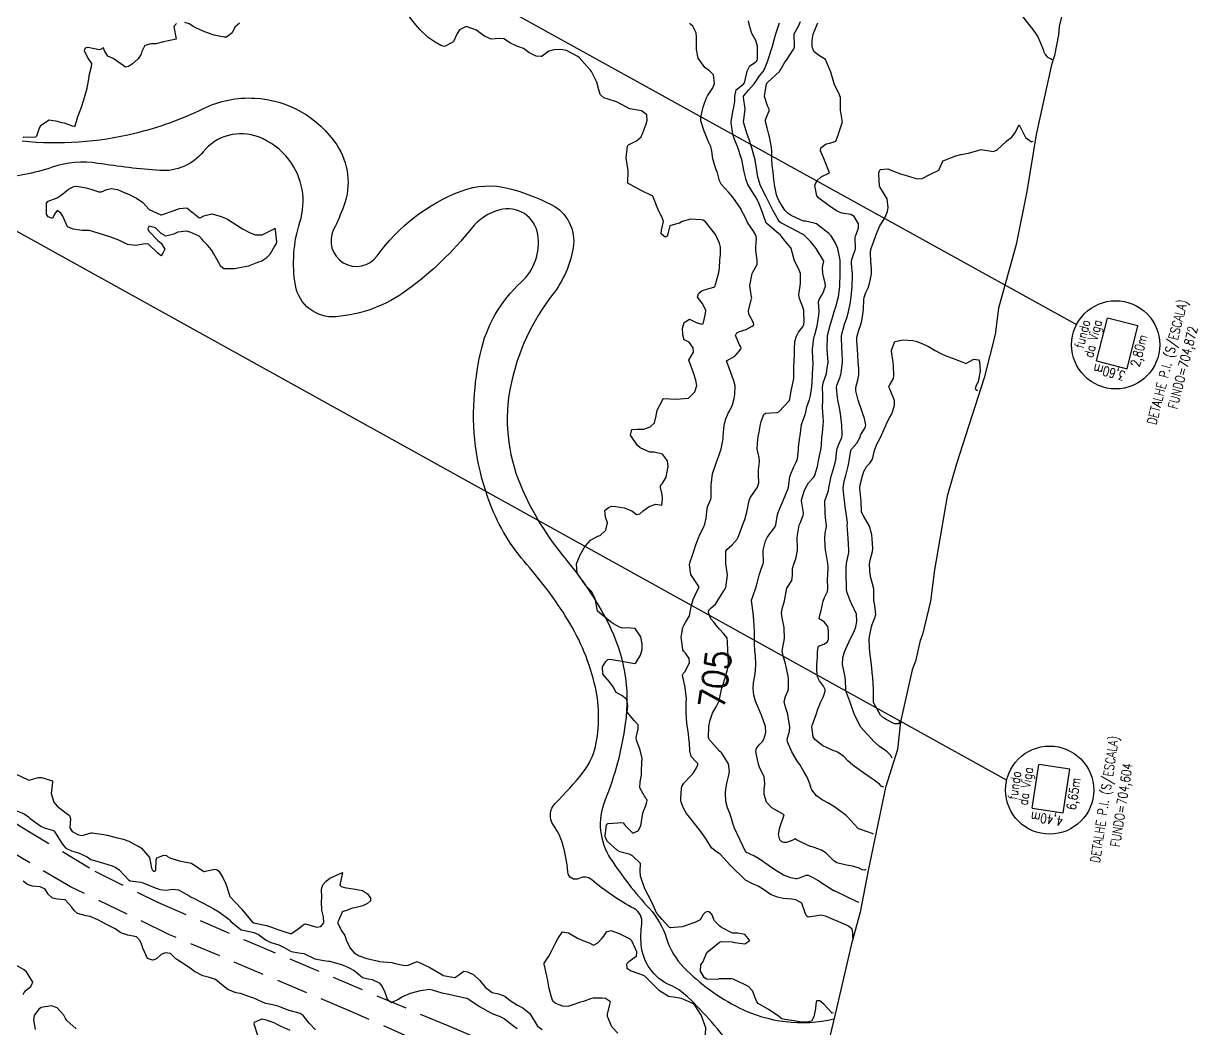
# Model space of a CAD drawing. Header units: metres. Extents: x 298520 to 308411, y 7433745 to 7450750.
# Drawn here: x 305187.2 to 305373.6, y 7437777.3 to 7437936.9 of the extents above; entities that cross this region are included whole.
import ezdxf
from ezdxf.enums import TextEntityAlignment as Align

# ---------------------------------------------------------------- set-up
doc = ezdxf.new("R2010")
doc.units = ezdxf.units.M
doc.header["$LTSCALE"] = 10
for name, pattern in [('CONTINUO', [0]), ('DASHED', [0.75, 0.5, -0.25]), ('TRACEJADO', [8.7, 8, -0.7])]:
    doc.linetypes.add(name, pattern=pattern)
for name, color, linetype in [('Area', 45, 'Continuous'), ('Cotas', 45, 'Continuous'), ('Curvas de Nivel 1m', 11, 'Continuous'), ('Curvas de Nivel 5m', 15, 'Continuous'), ('Hidrografia', 140, 'Continuous'), ('TEXTO', 45, 'Continuous'), ('Vias Secundárias', 230, 'DASHED')]:
    doc.layers.add(name, color=color, linetype=linetype)
doc.styles.add('ROMANS', font='romans', dxfattribs={"height": 0.2})
doc.styles.add('Style-STANDARD', font='STANDARD.shx')

msp = doc.modelspace()

# ---------------------------------------------------------------- linework, layer by layer
at = {"layer": 'Area'}
msp.add_polyline3d([(305353.67, 7437944.74, 708.54), (305351.69, 7437936.37, 708.06), (305351.57, 7437935.04, 707.98), (305350.91, 7437931.77, 710.23), (305350.43, 7437930.31, 713.46), (305348, 7437919.25, 709.06), (305346.54, 7437910.19, 709.24), (305344.82, 7437901.79, 709.51), (305342.02, 7437891.67, 709.83), (305341.49, 7437887.46, 709.9), (305339.73, 7437880.58, 710.13), (305335.37, 7437866.95, 710.64), (305333.89, 7437861.81, 711.06), (305331.87, 7437850.09, 710.57), (305331.25, 7437845.13, 710.63), (305329.95, 7437839.85, 710.87), (305329.57, 7437838.9, 721.59), (305328.83, 7437835.58, 721.8), (305328.31, 7437834.25, 721.32), (305326.47, 7437825.99, 710.09), (305325.99, 7437821.6, 710.9), (305324.07, 7437815.55, 707.98), (305321.31, 7437802.35, 714.16), (305320.06, 7437795.75, 714.56), (305318.63, 7437790.51, 713.73), (305316.28, 7437780.47, 707.42), (305312.05, 7437762.65, 712.48)], dxfattribs=at)
at = {"layer": 'Curvas de Nivel 1m', "flags": 128}
for points, elevation in [([(305221.49, 7437936.89), (305220.74, 7437936.26), (305220.36, 7437935.37), (305219.46, 7437934.68), (305219.07, 7437934.68), (305217.46, 7437935.03), (305216.41, 7437935.38), (305215.47, 7437935.74), (305214.25, 7437936.34), (305213.49, 7437936.79), (305212.84, 7437937.01)], 703), ([(305315.79, 7437779.79), (305315.62, 7437779.7), (305314.28, 7437781.12), (305313.64, 7437781.67), (305313.12, 7437781.66), (305313.01, 7437781.14), (305312.96, 7437780.47), (305312.69, 7437779.14), (305312.32, 7437778.43), (305311.6, 7437778.26), (305310.42, 7437778.35), (305309.6, 7437778.48), (305308.08, 7437778.73), (305307.61, 7437778.83), (305307.12, 7437779.21), (305305.62, 7437780.26), (305303.87, 7437781.25), (305303.64, 7437781.5), (305302.95, 7437783.26), (305302.32, 7437783.92), (305301.67, 7437784.25), (305299.87, 7437785.11), (305299.68, 7437785.17), (305297.83, 7437785.17), (305297.68, 7437785.14), (305297.41, 7437785.05), (305295.68, 7437785.13), (305295.28, 7437785.35), (305294.69, 7437786.37), (305294.77, 7437787.36), (305295.14, 7437787.93), (305295.73, 7437789.35), (305297.75, 7437791.01), (305297.99, 7437791.08), (305299.75, 7437791.02), (305300.12, 7437790.93), (305301.75, 7437790.7), (305302.54, 7437791.27), (305301.77, 7437792.21), (305300.66, 7437792.4), (305299.77, 7437792.39), (305298.04, 7437793.32), (305297.78, 7437793.5), (305296.9, 7437794.44), (305296.55, 7437795.34), (305296.21, 7437795.75), (305295.81, 7437795.84), (305295.44, 7437795.72), (305295.11, 7437795.36), (305294.64, 7437794.52), (305293.79, 7437794.12), (305291.78, 7437793.4), (305289.94, 7437793.26), (305289.78, 7437793.29), (305289.66, 7437793.42), (305288.63, 7437794.6), (305287.87, 7437795.44), (305287.8, 7437795.54), (305287.21, 7437796.84), (305286.92, 7437797.45), (305285.85, 7437799.47), (305285.16, 7437801.48), (305285.11, 7437802.25), (305285.17, 7437803.48), (305283.92, 7437804.7), (305283.36, 7437804.94), (305281.92, 7437805.34), (305281.55, 7437805.52), (305279.94, 7437806.98), (305279.62, 7437807.54), (305279.57, 7437807.92), (305279.76, 7437809.54), (305279.81, 7437809.7), (305279.98, 7437809.81), (305281.57, 7437809.93), (305281.98, 7437810.01), (305282.42, 7437809.96), (305282.72, 7437809.51), (305283.96, 7437808.3), (305284.79, 7437808.65), (305285.21, 7437809.48), (305285.33, 7437810.13), (305285.57, 7437811.47), (305285.68, 7437811.79), (305286.01, 7437812.71), (305286.2, 7437813.28), (305286.25, 7437813.47), (305286.19, 7437813.64), (305286.03, 7437813.82), (305285.09, 7437815.48), (305285.11, 7437816.42), (305285.35, 7437817.48), (305285.34, 7437818.21), (305285.38, 7437819.48), (305285.42, 7437820.16), (305285.12, 7437821.48), (305284.54, 7437823.08), (305284.47, 7437823.49), (305284.8, 7437824.84), (305284.81, 7437825.48), (305284.17, 7437826.2), (305283.04, 7437827.5), (305283.19, 7437828.51), (305283.03, 7437829.5), (305282.22, 7437830.14), (305281.32, 7437830.62), (305280.83, 7437831.53), (305280.24, 7437832.31), (305279.18, 7437833.55), (305279.15, 7437834.68), (305279.65, 7437835.55), (305279.97, 7437835.85), (305280.29, 7437835.9), (305280.61, 7437835.86), (305282.28, 7437835.61), (305282.82, 7437835.5), (305284.28, 7437835.23), (305284.44, 7437835.33), (305284.54, 7437835.49), (305285.2, 7437836.57), (305285.44, 7437837.48), (305285.43, 7437838.36), (305285.21, 7437839.48), (305284.35, 7437840.78), (305282.96, 7437840.89), (305282.35, 7437840.85), (305281.83, 7437841), (305280.91, 7437841.53), (305280.58, 7437841.76), (305280.36, 7437841.92), (305278.37, 7437843.56), (305277.97, 7437845.57), (305277.45, 7437846.61), (305276.51, 7437847.59), (305276.42, 7437847.67), (305275.11, 7437849.6), (305275.03, 7437851.04), (305275.23, 7437851.6), (305275.61, 7437852.47), (305276.25, 7437853.59), (305276.35, 7437853.74), (305276.5, 7437853.98), (305277.25, 7437854.84), (305278.52, 7437855.49), (305278.58, 7437855.5), (305278.78, 7437855.56), (305279.65, 7437856.43), (305279.95, 7437857.55), (305279.64, 7437858.47), (305279.53, 7437859.55), (305280.11, 7437860.01), (305280.58, 7437860.22), (305281.22, 7437860.18), (305282.58, 7437859.96), (305283.79, 7437859.5), (305284.56, 7437858.87), (305285.07, 7437858.98), (305285.62, 7437859.48), (305286.17, 7437859.88), (305286.58, 7437860.16), (305287.63, 7437860.51), (305288.58, 7437860.39), (305288.65, 7437861.38), (305288.65, 7437861.44), (305288.6, 7437862.06), (305288.33, 7437863.16), (305288.38, 7437863.44), (305288.47, 7437863.59), (305288.62, 7437863.76), (305289.24, 7437864.82), (305289.38, 7437865.43), (305289.55, 7437866.54), (305289.46, 7437867.43), (305288.68, 7437868.48), (305287.37, 7437868.77), (305286.68, 7437868.79), (305285.13, 7437869.49), (305284.7, 7437869.85), (305283.58, 7437871.5), (305283.81, 7437872.41), (305284.72, 7437872.46), (305285.73, 7437872.47), (305286.73, 7437872.84), (305287.4, 7437873.46), (305287.66, 7437874.54), (305287.82, 7437875.45), (305288.78, 7437877.28), (305288.89, 7437877.34), (305290.78, 7437877.2), (305292.78, 7437877.39), (305293.8, 7437878.38), (305294.12, 7437879.38), (305293.98, 7437880.22), (305293.59, 7437881.38), (305292.85, 7437883.39), (305293.61, 7437884.65), (305293.54, 7437885.38), (305292.89, 7437886.26), (305292.14, 7437886.65), (305291.88, 7437887.41), (305291.86, 7437888.46), (305292.14, 7437889.4), (305292.94, 7437889.89), (305294, 7437889.38), (305294.93, 7437889.13), (305295.11, 7437889.19), (305295.21, 7437889.37), (305295.48, 7437890.83), (305295.57, 7437891.36), (305294.96, 7437892.44), (305294.24, 7437893.38), (305294.39, 7437893.97), (305294.99, 7437894.45), (305295.7, 7437894.65), (305297, 7437895.06), (305297.04, 7437895.31), (305297.06, 7437895.35), (305297.08, 7437895.43), (305297.61, 7437897.34), (305297.71, 7437898.02), (305297.8, 7437899.34), (305297.89, 7437900.17), (305297.88, 7437901.34), (305297.71, 7437901.97), (305297.09, 7437903.35), (305295.49, 7437905.37), (305295.13, 7437905.61), (305294.79, 7437905.7), (305293.13, 7437905.79), (305291.79, 7437905.41), (305291.37, 7437905.17), (305291.12, 7437905.1), (305289.83, 7437904.71), (305289.53, 7437903.44), (305289.43, 7437903.1), (305289.09, 7437902.95), (305288.48, 7437903.45), (305288.49, 7437904.06), (305288.81, 7437905.44), (305288.69, 7437905.88), (305287.91, 7437907.45), (305287.16, 7437909.46), (305285.18, 7437910.42), (305283.19, 7437911.51), (305283.21, 7437913.51), (305282.9, 7437915.52), (305283.14, 7437917.39), (305283.18, 7437917.51), (305283.26, 7437917.62), (305284.54, 7437918.22), (305285.28, 7437918.84), (305285.57, 7437919.49), (305286.01, 7437920.77), (305286.24, 7437921.48), (305286.2, 7437922.36), (305285.33, 7437923), (305283.51, 7437923.33), (305283.33, 7437923.35), (305283.22, 7437923.4), (305283.07, 7437923.51), (305281.35, 7437924.43), (305280.04, 7437924.86), (305279.36, 7437925.07), (305278.77, 7437925.57), (305278.59, 7437926.35), (305278.22, 7437927.57), (305277.4, 7437929.22), (305277.26, 7437929.44), (305277.16, 7437929.58), (305275.43, 7437931.45), (305275.23, 7437931.61), (305273.44, 7437932.55), (305272.54, 7437932.74), (305271.44, 7437932.7), (305270.62, 7437932.49), (305269.59, 7437931.68), (305269.5, 7437931.61), (305269.43, 7437931.61), (305268.6, 7437931.69), (305267.44, 7437932.25), (305266.61, 7437932.88), (305265.45, 7437933.33), (305264.55, 7437933.74), (305263.46, 7437934.45), (305262.74, 7437934.48), (305261.46, 7437934.39), (305260.39, 7437934.87), (305259.48, 7437935.55), (305259.15, 7437935.8), (305257.49, 7437936.37), (305256.46, 7437935.84), (305256.06, 7437935.25), (305255.46, 7437934.01), (305255.38, 7437933.92), (305255.26, 7437933.85), (305254.08, 7437933.23), (305253.45, 7437933.36), (305252.55, 7437933.88), (305251.46, 7437934.66), (305250.14, 7437935.91), (305249.84, 7437936.27), (305249.49, 7437936.67), (305248.5, 7437937.93)], 703), ([(305322.18, 7437808.16), (305321.96, 7437808.26), (305320.18, 7437808.85), (305319.97, 7437808.93), (305319.74, 7437809.06), (305317.99, 7437810.92), (305317.92, 7437811.01), (305317.85, 7437811.08), (305316.01, 7437812.46), (305314.94, 7437813.12), (305314.03, 7437813.6), (305313.12, 7437814.23), (305312.37, 7437815.16), (305312.27, 7437815.38), (305312.05, 7437816.15), (305311.63, 7437817.16), (305311.13, 7437818.11), (305310.5, 7437819.18), (305310.1, 7437819.68), (305309.21, 7437821.19), (305308.53, 7437822.8), (305308.49, 7437823.2), (305308.86, 7437824.48), (305308.92, 7437825.19), (305308.65, 7437826.73), (305308.56, 7437827.2), (305308.2, 7437828.29), (305308, 7437829.2), (305308.22, 7437830.02), (305308.6, 7437830.82), (305308.69, 7437831.2), (305308.68, 7437832.76), (305308.62, 7437833.2), (305308.28, 7437834.98), (305308.22, 7437835.2), (305307.76, 7437836.67), (305307.69, 7437837.21), (305307.76, 7437837.76), (305308.03, 7437839.2), (305307.97, 7437840.83), (305307.92, 7437841.21), (305307.67, 7437842.51), (305307.55, 7437843.21), (305307.67, 7437843.93), (305308.06, 7437845.21), (305308.42, 7437847.2), (305309.19, 7437848.44), (305309.32, 7437849.19), (305309.33, 7437850.32), (305309.57, 7437851.19), (305309.83, 7437851.83), (305310.09, 7437853.18), (305310.1, 7437853.58), (305310.07, 7437855.18), (305310.11, 7437855.61), (305310.4, 7437857.18), (305310.43, 7437857.29), (305310.55, 7437857.54), (305311.03, 7437858.71), (305311.07, 7437859.18), (305310.73, 7437861.04), (305310.73, 7437861.18), (305311.18, 7437862.6), (305311.41, 7437863.17), (305311.88, 7437863.91), (305312.64, 7437864.79), (305312.8, 7437864.99), (305312.87, 7437865.15), (305313.28, 7437866.52), (305313.42, 7437867.14), (305313.61, 7437868.2), (305313.82, 7437869.14), (305313.92, 7437869.92), (305313.98, 7437871.14), (305314.06, 7437871.8), (305314.21, 7437873.14), (305314.22, 7437873.66), (305314.11, 7437875.14), (305314.09, 7437875.81), (305314.12, 7437877.14), (305314.13, 7437877.8), (305314.09, 7437879.14), (305314.17, 7437879.79), (305314.66, 7437881.13), (305314.7, 7437881.27), (305314.84, 7437882.21), (305314.97, 7437883.01), (305314.98, 7437883.13), (305314.87, 7437884.46), (305314.82, 7437885.13), (305314.82, 7437885.2), (305314.87, 7437887.13), (305314.87, 7437887.16), (305314.9, 7437887.3), (305315.27, 7437888.77), (305315.37, 7437889.13), (305315.72, 7437890.34), (305315.96, 7437891.12), (305316.2, 7437891.88), (305316.54, 7437893.11), (305316.61, 7437893.48), (305316.83, 7437895.11), (305316.84, 7437895.27), (305316.89, 7437897.11), (305316.89, 7437897.25), (305316.88, 7437899.11), (305316.87, 7437899.29), (305316.52, 7437901.12), (305316.11, 7437902.1), (305315.46, 7437903.13), (305315.1, 7437903.51), (305313.41, 7437904.85), (305313.12, 7437905.03), (305312.77, 7437905.16), (305311.4, 7437905.45), (305311.13, 7437905.5), (305310.68, 7437905.63), (305309.13, 7437906.35), (305308.62, 7437906.69), (305308.12, 7437907.22), (305307.72, 7437907.79), (305307.16, 7437908.75), (305306.91, 7437909.23), (305306.77, 7437909.63), (305306.45, 7437911.24), (305306.34, 7437912.1), (305306.23, 7437913.24), (305306.09, 7437914.38), (305306.02, 7437915.24), (305306.04, 7437916.46), (305305.99, 7437917.24), (305305.66, 7437918.87), (305305.57, 7437919.25), (305305.3, 7437920.31), (305305.01, 7437921.25), (305305.02, 7437921.54), (305305.32, 7437922.25), (305305.6, 7437922.98), (305305.59, 7437923.25), (305305.34, 7437923.81), (305304.85, 7437925.26), (305304.94, 7437925.69), (305305.21, 7437927.25), (305305.26, 7437927.38), (305305.39, 7437927.52), (305307.24, 7437929.22), (305307.31, 7437929.32), (305307.41, 7437929.53), (305308.05, 7437930.59), (305308.45, 7437931.21), (305308.84, 7437931.8), (305309.45, 7437932.7), (305309.62, 7437933.03), (305309.64, 7437933.2), (305309.56, 7437935.12), (305309.59, 7437935.2), (305310.27, 7437936.42), (305310.58, 7437937.19)], 707), ([(305345.52, 7437938.38), (305346.79, 7437936.76), (305347.49, 7437935.89), (305347.98, 7437935.23), (305348.27, 7437934.74), (305348.65, 7437933.92), (305349.11, 7437932.73), (305349.2, 7437932.47), (305349.45, 7437931.93), (305349.83, 7437931.49), (305350.29, 7437931.28), (305350.53, 7437931.13)], 708), ([(305211.49, 7437936.88), (305211.07, 7437936.38), (305211.45, 7437934.37), (305209.45, 7437933.97), (305208.21, 7437933.64), (305207.45, 7437933.63), (305206.49, 7437933.39), (305206.01, 7437932.43), (305205.89, 7437931.97), (305205.42, 7437931.23), (305204.51, 7437930.45), (305203.86, 7437930.01), (305203.4, 7437929.91), (305202.63, 7437930.48), (305201.42, 7437931.32), (305200.57, 7437931.65), (305200.08, 7437932.51), (305199.9, 7437932.98), (305199.43, 7437932.72), (305199.26, 7437932.69), (305197.44, 7437933.05), (305197.01, 7437932.97), (305196.84, 7437932.55), (305197.42, 7437931.35), (305198.02, 7437930.53), (305197.95, 7437929.99), (305197.57, 7437928.54), (305197.55, 7437928.37), (305197.37, 7437927.19), (305197.28, 7437926.63), (305197.26, 7437926.54), (305196.84, 7437925.04), (305196.69, 7437924.55), (305196.35, 7437923.52), (305195.99, 7437922.55), (305195.8, 7437922.06), (305195.36, 7437920.56), (305195.34, 7437920.51), (305195.29, 7437920.5), (305194.96, 7437920.56), (305193.73, 7437921.02), (305193.3, 7437921.07), (305192.6, 7437921.29), (305191.3, 7437921.5), (305189.91, 7437920.63), (305189.67, 7437920.25), (305189.27, 7437918.98), (305189.08, 7437918.83), (305187.26, 7437918.76), (305187.15, 7437918.77)], 703), ([(305318.91, 7437791.68), (305318.91, 7437792.49), (305318.77, 7437793.05), (305318.23, 7437793.53), (305317.79, 7437793.74), (305316.66, 7437794.24), (305315.8, 7437794.6), (305314.54, 7437795.12), (305313.8, 7437795.29), (305312.93, 7437795.14), (305311.8, 7437794.96), (305311.53, 7437795.16), (305311.33, 7437795.64), (305310.78, 7437797.17), (305309.83, 7437797.69), (305309.21, 7437797.81), (305307.83, 7437797.94), (305306.94, 7437798.11), (305305.84, 7437798.53), (305304.89, 7437799.24), (305303.86, 7437799.9), (305302.87, 7437800.28), (305301.87, 7437800.83), (305301.37, 7437801.29), (305299.89, 7437802.73), (305299.3, 7437803.31), (305297.92, 7437804.86), (305297.67, 7437805.08), (305297.24, 7437805.33), (305296.5, 7437805.92), (305295.94, 7437806.8), (305295.63, 7437807.35), (305294.77, 7437808.56), (305294.13, 7437809.37), (305293.97, 7437809.56), (305293.15, 7437810.55), (305292.51, 7437811.39), (305292.01, 7437812.26), (305291.61, 7437813.4), (305291.58, 7437813.86), (305291.67, 7437815.4), (305291.73, 7437815.72), (305292.05, 7437816.24), (305293.17, 7437817.38), (305293.59, 7437817.86), (305294.08, 7437818.66), (305294.3, 7437819.16), (305294.29, 7437819.37), (305294.09, 7437819.57), (305293.21, 7437820.49), (305293.04, 7437821.39), (305292.94, 7437822.58), (305292.85, 7437823.39), (305292.81, 7437824.05), (305292.6, 7437825.39), (305292.54, 7437825.77), (305292.43, 7437827.4), (305292.44, 7437829.17), (305292.46, 7437829.4), (305292.47, 7437829.65), (305292.29, 7437831.4), (305292.24, 7437831.69), (305291.84, 7437833.4), (305291.99, 7437833.68), (305292.27, 7437833.99), (305292.94, 7437835.39), (305292.91, 7437836.01), (305292.3, 7437836.87), (305292.04, 7437837.13), (305291.91, 7437837.4), (305291.83, 7437837.87), (305291.64, 7437839.4), (305291.91, 7437840.96), (305292.1, 7437841.39), (305292.36, 7437841.84), (305292.94, 7437842.81), (305293.08, 7437843.38), (305293.27, 7437844.5), (305293.54, 7437845.38), (305293.79, 7437846), (305294.42, 7437847.28), (305294.45, 7437847.34), (305294.46, 7437847.37), (305294.42, 7437847.44), (305293.18, 7437849.38), (305292.95, 7437850.9), (305293.06, 7437851.38), (305293.43, 7437852.43), (305293.75, 7437853.38), (305293.94, 7437853.93), (305294.46, 7437855.37), (305294.48, 7437855.42), (305294.52, 7437855.5), (305295.15, 7437856.75), (305295.38, 7437857.36), (305295.6, 7437858.32), (305295.69, 7437859.36), (305295.83, 7437860.11), (305296.34, 7437861.35), (305296.39, 7437861.56), (305296.4, 7437863.35), (305296.41, 7437863.55), (305296.64, 7437865.35), (305297.3, 7437867.34), (305297.66, 7437868.35), (305297.98, 7437869.33), (305298.29, 7437870.9), (305298.33, 7437871.33), (305298.49, 7437873.09), (305298.52, 7437873.32), (305298.55, 7437873.51), (305298.74, 7437874.08), (305299.11, 7437874.96), (305299.3, 7437875.31), (305299.77, 7437876.32), (305300.03, 7437877.31), (305300.16, 7437877.94), (305300.21, 7437879.31), (305300.01, 7437880.12), (305299.57, 7437881.31), (305298.85, 7437883.32), (305300.14, 7437884.03), (305300.88, 7437884.88), (305301.05, 7437885.13), (305301.16, 7437885.3), (305301.12, 7437885.53), (305300.89, 7437885.84), (305300.27, 7437887.31), (305300.48, 7437887.73), (305300.91, 7437887.93), (305301.96, 7437888.25), (305302.93, 7437888.81), (305303.17, 7437889.03), (305303.14, 7437889.27), (305302.94, 7437889.67), (305302.38, 7437890.71), (305302.31, 7437891.28), (305302.82, 7437893.12), (305302.85, 7437893.27), (305302.82, 7437893.43), (305302.54, 7437895.28), (305302.92, 7437897.17), (305302.97, 7437897.27), (305303.02, 7437897.36), (305303.7, 7437898.6), (305303.7, 7437899.26), (305303.5, 7437900.84), (305303.49, 7437901.27), (305303.59, 7437902.76), (305303.51, 7437903.27), (305303.1, 7437903.91), (305302.17, 7437905.28), (305301.85, 7437906), (305301.19, 7437907.3), (305301.17, 7437907.33), (305301.14, 7437907.36), (305299.82, 7437909.31), (305299.17, 7437910.07), (305298.01, 7437911.34), (305297.72, 7437911.87), (305297.33, 7437913.34), (305297.22, 7437913.65), (305296.68, 7437915.35), (305296.52, 7437916.61), (305296.33, 7437917.35), (305295.98, 7437918.07), (305295.44, 7437919.37), (305295.29, 7437919.77), (305294.77, 7437921.38), (305294.76, 7437921.93), (305295.08, 7437923.37), (305295.14, 7437923.57), (305295.35, 7437924.22), (305295.66, 7437925.07), (305295.82, 7437925.36), (305296.69, 7437926.67), (305296.95, 7437927.35), (305296.78, 7437928.73), (305296.12, 7437929.36), (305295.41, 7437929.89), (305294.36, 7437931.38), (305294.08, 7437932.75), (305294.07, 7437933.38), (305294.08, 7437934.77), (305294.01, 7437935.38), (305293.49, 7437936.43), (305292.97, 7437936.87)], 704), ([(305320.99, 7437802.55), (305320.73, 7437802.42), (305320.36, 7437802.48), (305319.9, 7437802.75), (305318.87, 7437803.07), (305317.9, 7437803.23), (305316.36, 7437803.56), (305315.91, 7437803.83), (305314.65, 7437805.12), (305313.93, 7437805.62), (305312.78, 7437806), (305311.93, 7437806.29), (305310.05, 7437807.18), (305309.94, 7437807.25), (305309.72, 7437807.41), (305309.39, 7437807.19), (305308.34, 7437806.79), (305307.94, 7437806.79), (305307.64, 7437806.91), (305307.32, 7437807.21), (305307.07, 7437808.1), (305307.31, 7437809.21), (305307.99, 7437811.2), (305306.01, 7437812.32), (305305.2, 7437813.24), (305304.83, 7437814.45), (305304.81, 7437815.24), (305304.92, 7437816.11), (305304.83, 7437817.24), (305304.09, 7437818.76), (305303.91, 7437819.25), (305303.58, 7437820.73), (305303.49, 7437821.26), (305303.59, 7437821.79), (305304.13, 7437822.42), (305304.54, 7437822.85), (305304.76, 7437823.24), (305305.09, 7437824.3), (305305.02, 7437825.24), (305304.42, 7437827.01), (305304.31, 7437827.25), (305304.19, 7437827.52), (305303.45, 7437829.26), (305303.18, 7437830.22), (305303.05, 7437831.27), (305303.14, 7437832.17), (305303.35, 7437833.26), (305303.44, 7437834.09), (305303.51, 7437835.26), (305303.46, 7437836.43), (305303.36, 7437837.26), (305303.28, 7437838.3), (305303.28, 7437839.27), (305303.29, 7437840.22), (305303.25, 7437841.27), (305303.19, 7437842.1), (305303.08, 7437843.27), (305302.84, 7437844.83), (305302.83, 7437845.27), (305303.01, 7437845.87), (305303.51, 7437847.26), (305303.7, 7437847.99), (305304, 7437849.26), (305304.47, 7437850.54), (305304.66, 7437851.06), (305304.69, 7437851.25), (305304.64, 7437853.1), (305304.65, 7437853.25), (305305.03, 7437854.73), (305305.27, 7437855.24), (305305.8, 7437855.97), (305306.54, 7437856.92), (305306.67, 7437857.23), (305306.93, 7437858.87), (305307.03, 7437859.22), (305307.38, 7437860.02), (305307.87, 7437861.21), (305308.61, 7437863), (305308.65, 7437863.16), (305308.66, 7437863.2), (305308.91, 7437864.93), (305308.99, 7437865.2), (305309.5, 7437866.34), (305309.92, 7437867.19), (305310.1, 7437867.76), (305310.25, 7437869.18), (305310.29, 7437869.59), (305310.48, 7437871.18), (305310.51, 7437871.38), (305310.73, 7437873.18), (305311.3, 7437874.63), (305311.43, 7437875.17), (305311.62, 7437876.01), (305312.01, 7437877.16), (305312.18, 7437877.77), (305312.37, 7437879.16), (305312.47, 7437880.8), (305312.48, 7437881.16), (305312.59, 7437882.9), (305312.6, 7437883.15), (305312.57, 7437883.44), (305312.51, 7437885.16), (305312.72, 7437886.97), (305312.77, 7437887.15), (305312.8, 7437887.25), (305312.91, 7437887.64), (305313.24, 7437888.84), (305313.3, 7437889.15), (305313.52, 7437890.57), (305313.55, 7437891.14), (305313.46, 7437892.65), (305313.6, 7437893.14), (305314.15, 7437893.97), (305314.54, 7437895.13), (305314.52, 7437895.63), (305314.12, 7437897.14), (305314.08, 7437898.1), (305314.3, 7437899.14), (305313.07, 7437901.15), (305312.16, 7437902.24), (305311.25, 7437903.18), (305311.09, 7437903.28), (305310.89, 7437903.39), (305309.11, 7437904.34), (305307.47, 7437905.22), (305307.26, 7437905.36), (305307.13, 7437905.52), (305306.2, 7437907.24), (305305.2, 7437909.21), (305305.18, 7437909.25), (305305.16, 7437909.29), (305304.2, 7437911.26), (305303.78, 7437912.69), (305303.69, 7437913.27), (305303.41, 7437915.09), (305303.37, 7437915.27), (305303.25, 7437915.74), (305302.92, 7437916.93), (305302.82, 7437917.28), (305302.42, 7437918.43), (305302.12, 7437919.29), (305301.6, 7437921.01), (305301.54, 7437921.3), (305301.57, 7437921.55), (305301.81, 7437923.29), (305301.53, 7437925.13), (305301.56, 7437925.3), (305302.35, 7437926.27), (305303.23, 7437927.27), (305303.39, 7437927.48), (305304.1, 7437928.56), (305304.64, 7437929.26), (305304.92, 7437929.74), (305305.43, 7437931.11), (305305.47, 7437931.21), (305305.49, 7437931.25), (305305.51, 7437931.33), (305306.16, 7437933.24), (305306.41, 7437934.29), (305306.68, 7437935.23), (305307.24, 7437936.96)], 706), ([(305323.76, 7437815.6), (305323.7, 7437815.63), (305323.59, 7437815.66), (305323.42, 7437815.77), (305323.11, 7437816.08), (305322.06, 7437816.88), (305321.96, 7437816.94), (305321.8, 7437817.04), (305320.08, 7437818.26), (305318.89, 7437819.07), (305318.1, 7437819.79), (305317.47, 7437820.46), (305316.56, 7437821.1), (305316.26, 7437821.25), (305316.11, 7437821.3), (305315.86, 7437821.37), (305314.13, 7437822.17), (305312.85, 7437823.15), (305312.59, 7437823.6), (305312.37, 7437825.16), (305312.42, 7437825.41), (305313.07, 7437827.15), (305313.35, 7437827.99), (305313.82, 7437829.14), (305314.22, 7437830.02), (305314.5, 7437830.85), (305314.48, 7437831.13), (305314.24, 7437831.61), (305313.58, 7437832.47), (305313.28, 7437833.14), (305313.17, 7437834.25), (305313.18, 7437835.15), (305313.28, 7437836.13), (305313.3, 7437837.15), (305313.45, 7437838.01), (305314.32, 7437838.3), (305314.82, 7437838.63), (305315.01, 7437839.12), (305315.06, 7437840.41), (305314.95, 7437841.12), (305314.36, 7437841.83), (305313.57, 7437842.34), (305313.7, 7437843.14), (305313.86, 7437843.66), (305314.17, 7437845.13), (305314.41, 7437845.7), (305314.88, 7437846.66), (305314.92, 7437847.13), (305314.9, 7437848.67), (305314.93, 7437849.13), (305314.99, 7437850.6), (305314.95, 7437851.13), (305314.59, 7437853.03), (305314.57, 7437853.13), (305314.5, 7437853.91), (305314.45, 7437855.13), (305314.53, 7437855.92), (305314.7, 7437856.97), (305314.7, 7437857.13), (305314.56, 7437858.35), (305314.5, 7437859.13), (305314.45, 7437860.99), (305314.47, 7437861.13), (305314.6, 7437861.48), (305315.02, 7437862.71), (305315.08, 7437863.13), (305315.33, 7437864.43), (305315.53, 7437865.12), (305315.79, 7437865.98), (305316.12, 7437867.12), (305316.21, 7437867.57), (305316.35, 7437869.11), (305316.41, 7437869.4), (305316.7, 7437870.06), (305317.13, 7437871.1), (305317.22, 7437871.6), (305317.17, 7437873.1), (305316.93, 7437874.94), (305316.91, 7437875.11), (305316.89, 7437875.23), (305316.77, 7437875.85), (305316.54, 7437877.11), (305316.49, 7437877.42), (305316.3, 7437879.12), (305316.39, 7437879.54), (305316.83, 7437880.6), (305317.02, 7437881.11), (305317.07, 7437881.34), (305317.24, 7437883.1), (305317.2, 7437884.78), (305317.17, 7437885.11), (305317.14, 7437885.36), (305317.09, 7437887.11), (305317.12, 7437887.32), (305317.6, 7437889.1), (305317.92, 7437890.12), (305318.21, 7437891.09), (305318.51, 7437892.62), (305318.59, 7437893.09), (305318.65, 7437893.42), (305318.79, 7437895.08), (305318.85, 7437896.91), (305318.84, 7437897.08), (305318.71, 7437898.76), (305318.7, 7437899.09), (305318.74, 7437899.4), (305319.06, 7437900.34), (305319.27, 7437900.88), (305319.3, 7437901.08), (305319.29, 7437902.87), (305319.33, 7437903.08), (305319.81, 7437904.38), (305319.79, 7437905.07), (305319.13, 7437906.22), (305318.57, 7437906.52), (305317.14, 7437906.72), (305316.29, 7437907.12), (305315.15, 7437907.9), (305313.5, 7437909.15), (305313.17, 7437909.52), (305312.86, 7437911.16), (305313.2, 7437911.86), (305313.86, 7437912.49), (305315.21, 7437913.13), (305314.38, 7437915.14), (305313.78, 7437916.62), (305313.82, 7437917.14), (305314.65, 7437917.75), (305315.27, 7437917.87), (305316.19, 7437918.2), (305316.59, 7437919.12), (305316.74, 7437919.67), (305317.23, 7437921.11), (305317.24, 7437921.18), (305316.95, 7437923.11), (305316.95, 7437923.5), (305316.95, 7437925.11), (305316.7, 7437925.79), (305315.97, 7437927.12), (305315.4, 7437929.13), (305314.55, 7437931.14), (305313.44, 7437931.84), (305312.71, 7437932.42), (305312.45, 7437933.16), (305312.44, 7437934.19), (305312.6, 7437935.16), (305313.33, 7437936.99)], 708), ([(305325.17, 7437820.22), (305324.93, 7437820.64), (305324.34, 7437821.23), (305324.12, 7437821.38), (305323.13, 7437822.03), (305322.13, 7437822.98), (305322.1, 7437823.01), (305322.08, 7437823.04), (305321.09, 7437824.11), (305320.23, 7437825.06), (305320.16, 7437825.14), (305319.18, 7437827.07), (305318.65, 7437828.63), (305318.5, 7437829.08), (305318.22, 7437829.77), (305317.86, 7437830.71), (305317.79, 7437831.09), (305317.74, 7437832.58), (305317.68, 7437833.09), (305317.5, 7437833.86), (305317.27, 7437835.1), (305317.32, 7437836.12), (305317.6, 7437837.09), (305317.81, 7437837.59), (305318.33, 7437838.72), (305318.44, 7437838.97), (305318.48, 7437839.08), (305319.09, 7437840.33), (305319.35, 7437841.07), (305319.54, 7437841.89), (305319.48, 7437843.07), (305318.7, 7437844.78), (305318.53, 7437845.08), (305318.41, 7437845.37), (305317.96, 7437846.63), (305317.87, 7437847.09), (305317.87, 7437847.65), (305317.86, 7437849.09), (305317.83, 7437850.45), (305317.89, 7437851.09), (305318.26, 7437852.85), (305318.29, 7437853.08), (305318.28, 7437853.3), (305318.18, 7437855.09), (305318.03, 7437856.58), (305318.02, 7437857.09), (305318.03, 7437857.61), (305317.86, 7437859.09), (305317.67, 7437860.18), (305317.56, 7437861.1), (305317.46, 7437861.95), (305317.37, 7437863.1), (305317.53, 7437864.19), (305317.77, 7437865.09), (305318.16, 7437866.59), (305318.27, 7437867.09), (305318.33, 7437867.43), (305318.59, 7437869.08), (305318.69, 7437869.28), (305319.56, 7437870.21), (305320, 7437871.07), (305320.18, 7437871.6), (305320.73, 7437872.5), (305320.93, 7437872.86), (305320.97, 7437873.06), (305320.75, 7437874.12), (305320.46, 7437875.06), (305320.3, 7437875.54), (305319.77, 7437877.07), (305319.36, 7437878.51), (305319.36, 7437879.07), (305319.69, 7437880.2), (305319.84, 7437881.07), (305319.83, 7437882.09), (305319.75, 7437883.07), (305319.68, 7437884.26), (305319.65, 7437885.07), (305319.53, 7437886.45), (305319.54, 7437887.07), (305319.84, 7437888.15), (305320.16, 7437889.07), (305320.32, 7437889.67), (305320.54, 7437891.06), (305320.57, 7437891.45), (305320.62, 7437893.06), (305320.68, 7437893.36), (305320.99, 7437894.15), (305321.3, 7437894.76), (305321.4, 7437895.05), (305321.54, 7437895.59), (305321.86, 7437897.05), (305321.88, 7437897.9), (305321.77, 7437899.05), (305321.69, 7437900.42), (305321.78, 7437901.05), (305322.19, 7437902.15), (305322.52, 7437903.04), (305322.67, 7437903.47), (305323.12, 7437904.61), (305323.27, 7437904.88), (305323.38, 7437905.03), (305324.03, 7437906.12), (305324.41, 7437907.02), (305324.53, 7437907.63), (305324.34, 7437909.02), (305323.19, 7437910.92), (305323.14, 7437911.03), (305323.03, 7437912.86), (305323.03, 7437913.03), (305323.05, 7437913.2), (305323.22, 7437913.68), (305324.47, 7437913.77), (305325.22, 7437913.46), (305326.48, 7437913), (305327.21, 7437912.77), (305328.56, 7437912.33), (305329.21, 7437912.2), (305329.89, 7437912.27), (305331.21, 7437912.94), (305332.58, 7437913.56), (305333.12, 7437914.91), (305333.24, 7437915.07), (305334.59, 7437915.56), (305335.25, 7437915.83), (305336.07, 7437916.06), (305337.26, 7437916.26), (305339.26, 7437916.84), (305341.26, 7437916.52), (305341.81, 7437916.81), (305343.28, 7437918.19), (305343.64, 7437918.43), (305344.11, 7437918.78), (305344.62, 7437919.45), (305345.31, 7437920.77), (305346.3, 7437918.76), (305347.28, 7437918.05), (305347.56, 7437918.17)], 709), ([(305186.06, 7437817.64), (305187.93, 7437816.76), (305188.04, 7437816.73), (305189.56, 7437817.12), (305190.05, 7437817.11), (305191.8, 7437816.59), (305191.83, 7437816.38), (305191.57, 7437814.6), (305192, 7437813.23), (305192.55, 7437812.58), (305193.98, 7437811.49), (305194.52, 7437811.1), (305194.67, 7437810.56), (305194.56, 7437809.16), (305194.93, 7437808.56), (305195.95, 7437808.05), (305196.54, 7437807.94), (305197.95, 7437808.32), (305198.12, 7437808.35), (305199.95, 7437808.1), (305200.46, 7437807.97), (305201.94, 7437807.61), (305203.03, 7437807.36), (305203.93, 7437807), (305205.01, 7437806.43), (305205.6, 7437806.11), (305205.92, 7437805.9), (305207.23, 7437804.41), (305207.53, 7437802.75), (305207.69, 7437802.4), (305207.87, 7437802.27), (305208.02, 7437802.25), (305208.21, 7437802.4), (305208.25, 7437804.04), (305208.39, 7437804.4), (305209.48, 7437804.82), (305209.91, 7437804.75), (305210.09, 7437804.57), (305210.44, 7437804.37), (305211.9, 7437803.9), (305212.45, 7437803.78), (305213.89, 7437803.53), (305215.68, 7437802.3), (305215.8, 7437802.23), (305215.87, 7437802.22), (305216.31, 7437802.3), (305217.59, 7437802.57), (305217.88, 7437802.51), (305218.22, 7437802.28), (305218.88, 7437801.25), (305219.33, 7437800.27), (305219.84, 7437798.63), (305219.91, 7437798.33), (305219.96, 7437798.26), (305221.8, 7437796.28), (305221.85, 7437796.23), (305221.98, 7437796.05), (305223.51, 7437794.21), (305223.78, 7437794.06), (305223.98, 7437794.01), (305225.77, 7437793.64), (305226.56, 7437793.39), (305227.76, 7437792.95), (305229.53, 7437792.36), (305229.76, 7437792.38), (305230.81, 7437793.09), (305231.78, 7437793.84), (305231.98, 7437793.91), (305233.77, 7437793.37), (305234.41, 7437793.45), (305234.91, 7437794.08), (305234.86, 7437795.01), (305234.59, 7437796.08), (305234.54, 7437797.37), (305234.58, 7437798.08), (305234.54, 7437799.39), (305234.72, 7437800.08), (305235.24, 7437800.69), (305235.86, 7437801.14), (305237.87, 7437802.04), (305237.45, 7437800.05), (305237.62, 7437799.81), (305237.85, 7437799.75), (305238.19, 7437799.69), (305239.85, 7437799.42), (305241.01, 7437799.17), (305241.84, 7437798.64), (305242.28, 7437797.99), (305242.28, 7437797.53), (305241.82, 7437797.11), (305241.06, 7437796.76), (305239.81, 7437796.44), (305239.47, 7437796.36), (305238.47, 7437796.03), (305237.96, 7437795.88), (305237.8, 7437795.76), (305237.05, 7437794.05), (305237.76, 7437792.72), (305238.21, 7437792.04), (305238.45, 7437791.33), (305239.05, 7437790.03), (305239.73, 7437789.3), (305240.51, 7437788.8), (305241.72, 7437788.37), (305243.55, 7437787.97), (305243.71, 7437787.94), (305243.75, 7437787.93), (305245.71, 7437787.73), (305245.99, 7437787.67), (305247.7, 7437787.27), (305248.28, 7437787.34), (305249.71, 7437787.9), (305251.7, 7437786.94), (305253.61, 7437785.85), (305253.68, 7437785.8), (305253.83, 7437785.7), (305255.68, 7437785.38), (305256.34, 7437785.82), (305257.12, 7437786.38), (305257.69, 7437786.3), (305258.71, 7437785.79), (305259.67, 7437784.89), (305260.59, 7437783.77), (305261.65, 7437783), (305262.64, 7437782.76), (305263.64, 7437782.43), (305264.48, 7437781.72), (305265.63, 7437780.98), (305266.51, 7437780.58), (305267.61, 7437779.68), (305268.82, 7437777.67), (305269.58, 7437777.12)], 703), ([(305185.99, 7437811.9), (305187.28, 7437811.35), (305187.98, 7437810.87), (305188.25, 7437810.64), (305189.96, 7437809.38), (305190.49, 7437809.15), (305191.95, 7437808.7), (305192.08, 7437808.59), (305192.39, 7437808.14), (305193.35, 7437806.58), (305193.92, 7437805.92), (305194.83, 7437805.47), (305195.91, 7437805.19), (305197.3, 7437804.53), (305197.9, 7437804.13), (305198.47, 7437803.94), (305199.89, 7437803.55), (305201.27, 7437803.09), (305201.88, 7437802.84), (305202.41, 7437802.46), (305203.86, 7437800.87), (305204.14, 7437800.73), (305205.85, 7437800.52), (305206.19, 7437800.42), (305207.85, 7437799.7), (305208.87, 7437799.37), (305209.84, 7437799.26), (305210.86, 7437799.38), (305211.84, 7437799.29), (305213.51, 7437798.33), (305213.83, 7437798.15), (305214.18, 7437797.98), (305215.82, 7437797.14), (305217.41, 7437796.29), (305217.65, 7437796.13), (305217.8, 7437796.04), (305218.38, 7437795.69), (305219.79, 7437794.65), (305219.98, 7437794.46), (305220.15, 7437794.25), (305221.76, 7437792.94), (305223.36, 7437792.61), (305223.76, 7437792.53), (305224.51, 7437792.2), (305225.74, 7437791.32), (305226.47, 7437790.91), (305227.74, 7437790.54), (305228.62, 7437790.15), (305229.73, 7437789.48), (305230.91, 7437789.3), (305231.72, 7437789.2), (305233.46, 7437788.35), (305233.71, 7437788.26), (305234.88, 7437788.08), (305235.71, 7437787.99), (305235.81, 7437787.97), (305237.7, 7437787.45), (305238.71, 7437787.02), (305239.69, 7437786.47), (305240.31, 7437786.01), (305241.03, 7437785.35), (305241.68, 7437785.23), (305242.58, 7437785.07), (305243.67, 7437784.52), (305244.16, 7437783.97), (305244.58, 7437783.03), (305244.96, 7437781.96), (305245.63, 7437781.43), (305246.76, 7437781.93), (305247.27, 7437782.29), (305247.64, 7437782.47), (305248.68, 7437782.87), (305249.65, 7437783.17), (305250.25, 7437783.3), (305251.66, 7437783.51), (305252.08, 7437783.44), (305253.65, 7437782.95), (305254.75, 7437782.73), (305255.64, 7437782.5), (305257.32, 7437782.13), (305257.64, 7437782.07), (305258.12, 7437781.8), (305259.62, 7437780.76), (305261.43, 7437779.76), (305261.61, 7437779.67), (305262.99, 7437779.13), (305263.6, 7437778.83), (305265.02, 7437777.72), (305265.59, 7437777.26)], 704), ([(305233.58, 7437777.09), (305232.57, 7437778.1), (305231.61, 7437779.34), (305231.15, 7437779.66), (305229.61, 7437780.07), (305229.31, 7437780.14), (305227.62, 7437780.82), (305226.51, 7437781.07), (305225.62, 7437781.26), (305223.77, 7437782.07), (305223.63, 7437782.13), (305223.39, 7437782.21), (305221.64, 7437782.81), (305220.93, 7437782.96), (305219.65, 7437783.47), (305218.63, 7437784.27), (305217.67, 7437785.05), (305216.76, 7437785.38), (305215.68, 7437785.62), (305214.38, 7437786.32), (305213.69, 7437786.86), (305212.27, 7437787.78), (305211.71, 7437788.12), (305211.41, 7437788.35), (305210.56, 7437789.2), (305209.72, 7437789.29), (305209.05, 7437789.05), (305208.38, 7437788.39), (305207.94, 7437788.16), (305207.71, 7437788.15), (305206.91, 7437788.41), (305206.14, 7437790.01), (305206.02, 7437790.42), (305205.74, 7437791.22), (305205.14, 7437791.82), (305203.75, 7437792.12), (305202.65, 7437792.46), (305201.76, 7437793.09), (305200.5, 7437793.76), (305199.78, 7437794.11), (305199.02, 7437794.51), (305197.79, 7437795.06), (305197.14, 7437795.18), (305195.79, 7437795.54), (305195.24, 7437796), (305194.88, 7437796.55), (305193.82, 7437797.7), (305192.6, 7437797.8), (305191.82, 7437797.95), (305191.14, 7437798.6), (305190.66, 7437799.42), (305189.84, 7437799.75), (305188.61, 7437799.87), (305187.85, 7437800.13), (305187.17, 7437800.65)], 704), ([(305281.57, 7437776.52), (305280.65, 7437777.53), (305279.94, 7437779.2), (305279.92, 7437779.54), (305280.28, 7437780.88), (305280.39, 7437781.53), (305279.64, 7437782.02), (305279.07, 7437782.11), (305277.64, 7437782.11), (305277.22, 7437781.99), (305276.14, 7437781.58), (305275.63, 7437781.44), (305274.25, 7437780.99), (305273.62, 7437780.79), (305272.81, 7437780.8), (305271.63, 7437781.28), (305271.26, 7437781.64), (305271.04, 7437782.25), (305270.68, 7437783.65), (305270.44, 7437784.89), (305270.31, 7437785.65), (305269.88, 7437787.48), (305269.9, 7437787.66), (305270.63, 7437788.74), (305271.11, 7437789.65), (305271.3, 7437790.09), (305271.75, 7437790.95), (305272.1, 7437791.63), (305272.77, 7437792.63), (305273.77, 7437792.48), (305275.16, 7437791.6), (305275.75, 7437791.35), (305277.04, 7437790.86), (305277.74, 7437790.52), (305278.43, 7437790.87), (305279.05, 7437791.55), (305279.37, 7437791.93), (305279.77, 7437792.6), (305280.45, 7437792.85), (305281.77, 7437792.36), (305283.46, 7437791.49), (305283.64, 7437791.38), (305283.75, 7437791.24), (305284.57, 7437789.48), (305284.49, 7437788.72), (305283.71, 7437788.11), (305283.32, 7437787.88), (305282.97, 7437787.5), (305283.02, 7437786.83), (305283.69, 7437786.41), (305285.33, 7437785.83), (305285.69, 7437785.7), (305285.84, 7437785.62), (305286, 7437785.47), (305286.84, 7437784.61), (305287.67, 7437783.8), (305288.04, 7437783.44), (305289.65, 7437782.43), (305290.81, 7437782.24), (305291.64, 7437782.11), (305293.35, 7437781.37), (305293.52, 7437781.26), (305293.63, 7437781.16), (305294.82, 7437779.36), (305295.51, 7437777.42), (305295.52, 7437777.35), (305295.38, 7437775.54)], 703), ([(305187.13, 7437782.65), (305187.28, 7437783), (305187.64, 7437783.34), (305188.37, 7437783.92), (305188.67, 7437784.63), (305187.68, 7437786.27), (305187.2, 7437786.64), (305185.7, 7437787.5)], 703), ([(305195.57, 7437777.23), (305194.09, 7437778.56), (305193.88, 7437778.85), (305193.6, 7437779.39), (305192.54, 7437780.58), (305191.62, 7437780.89), (305190.03, 7437780.61), (305189.61, 7437780.34), (305188.89, 7437779.34), (305188.77, 7437778.63), (305189.06, 7437777.14)], 703), ([(305229.57, 7437776.94), (305228.13, 7437777.61), (305227.59, 7437777.86), (305226.99, 7437778.17), (305225.95, 7437778.54), (305225.6, 7437778.65), (305225.06, 7437778.74), (305223.82, 7437778.21), (305223.77, 7437778.03), (305224.35, 7437776.2)], 703)]:
    msp.add_lwpolyline(points, dxfattribs=dict(at, elevation=elevation))
at = {"layer": 'Curvas de Nivel 1m', "elevation": 703, "flags": 128}
msp.add_lwpolyline([(305215.83, 7437906.32), (305217.13, 7437906.64), (305218.41, 7437906.29), (305219.12, 7437906), (305219.62, 7437905.77), (305221.1, 7437904.83), (305221.99, 7437904.24), (305223.09, 7437903.66), (305223.98, 7437903.33), (305225.08, 7437903.32), (305226.91, 7437904.18), (305227.01, 7437904.27), (305227.1, 7437904.37), (305227.15, 7437904.18), (305227.16, 7437904.11), (305227.36, 7437902.18), (305227.31, 7437901.94), (305227.07, 7437901.5), (305226.3, 7437900.19), (305225.7, 7437899.55), (305225.04, 7437899.14), (305224.35, 7437898.9), (305223.03, 7437898.38), (305222.92, 7437898.34), (305222.41, 7437898.24), (305221.25, 7437898.01), (305221.02, 7437897.97), (305220.65, 7437897.89), (305219.02, 7437897.88), (305218.54, 7437898.28), (305217.91, 7437899.43), (305217.45, 7437900.3), (305217.06, 7437900.92), (305216.43, 7437901.67), (305215.8, 7437902.32), (305215.47, 7437902.72), (305215.08, 7437903.11), (305213.69, 7437903.74), (305213.09, 7437903.88), (305211.72, 7437903.73), (305211.08, 7437903.43), (305209.78, 7437903.09), (305209.08, 7437903.51), (305208.16, 7437904.41), (305207.1, 7437904.67), (305207.04, 7437904.47), (305207.02, 7437904.42), (305206.95, 7437904.28), (305207.09, 7437903.91), (305208.55, 7437902.41), (305209.07, 7437902), (305209.67, 7437901.01), (305209.33, 7437900.4), (305209.23, 7437900.22), (305209.05, 7437899.99), (305208.51, 7437900.41), (305207.07, 7437901.8), (305206.54, 7437901.9), (305205.06, 7437901.63), (305203.74, 7437901.79), (305203.07, 7437902.08), (305202.33, 7437902.48), (305201.08, 7437902.96), (305199.88, 7437903.31), (305199.08, 7437903.59), (305197.63, 7437903.99), (305197.09, 7437904.01), (305196.54, 7437904), (305195.09, 7437904.23), (305194.21, 7437904.58), (305193.45, 7437906.25), (305193.25, 7437906.59), (305193.12, 7437906.72), (305192.57, 7437907.15), (305192.12, 7437906.6), (305191.81, 7437905.9), (305191.12, 7437906.14), (305190.86, 7437906.61), (305190.86, 7437908.33), (305191.04, 7437908.61), (305191.11, 7437908.64), (305191.14, 7437908.65), (305192.55, 7437909.2), (305193.16, 7437909.58), (305193.73, 7437910.02), (305194.33, 7437910.58), (305195.18, 7437910.99), (305195.62, 7437911.01), (305197.17, 7437910.75), (305197.9, 7437910.53), (305199.17, 7437910.13), (305199.56, 7437910.13), (305200.42, 7437910.5), (305201.17, 7437910.67), (305202.11, 7437910.48), (305203.17, 7437910.04), (305203.88, 7437909.74), (305205.15, 7437909.12), (305206.13, 7437908.44), (305206.61, 7437907.9), (305207.13, 7437907.31), (305209.03, 7437906.49), (305209.12, 7437906.49), (305209.25, 7437906.52), (305211.13, 7437907.17), (305211.99, 7437907.5), (305213.14, 7437907.57), (305214.7, 7437906.33), (305215.12, 7437905.99), (305215.37, 7437906.07)], close=True, dxfattribs=at)
at = {"layer": 'Curvas de Nivel 5m', "flags": 128}
for points, elevation in [([(305319.86, 7437797.27), (305319.83, 7437797.26), (305319.46, 7437797.43), (305317.84, 7437798.24), (305315.97, 7437799.11), (305315.89, 7437799.14), (305315.85, 7437799.16), (305315.76, 7437799.21), (305313.87, 7437800.4), (305313.43, 7437800.7), (305312.73, 7437801.15), (305311.88, 7437801.56), (305311.45, 7437801.59), (305310.39, 7437801.17), (305310.02, 7437801.03), (305309.87, 7437801.02), (305309.03, 7437801.19), (305307.88, 7437801.64), (305306.8, 7437802.31), (305305.9, 7437802.92), (305305.43, 7437803.23), (305303.91, 7437804.27), (305303.31, 7437804.65), (305301.92, 7437805.28), (305300.97, 7437807.29), (305300.07, 7437809.2), (305300.03, 7437809.3), (305299.97, 7437809.49), (305299.41, 7437811.31), (305299.02, 7437812.3), (305298.71, 7437813.31), (305298.66, 7437814.69), (305298.73, 7437815.31), (305298.94, 7437816.43), (305299.13, 7437817.31), (305299.29, 7437818.09), (305299.15, 7437819.31), (305298.11, 7437820.98), (305297.94, 7437821.15), (305297.75, 7437821.33), (305296.14, 7437823.11), (305296.02, 7437823.35), (305296, 7437823.5), (305296.05, 7437825.35), (305296.06, 7437825.45), (305296.17, 7437826.06), (305296.64, 7437827.34), (305297.21, 7437828.33), (305297.65, 7437829.33), (305298.05, 7437831.14), (305298.08, 7437831.32), (305298.24, 7437831.8), (305298.62, 7437832.94), (305298.73, 7437833.32), (305299.06, 7437834.52), (305299.15, 7437835.31), (305299.11, 7437836.5), (305299.03, 7437837.31), (305298.97, 7437838.67), (305298.94, 7437839.31), (305298.34, 7437840), (305297.7, 7437840.68), (305297.21, 7437841.34), (305296.8, 7437841.78), (305296.36, 7437842.34), (305295.98, 7437843.35), (305296.03, 7437843.7), (305296.38, 7437844.07), (305297.08, 7437844.65), (305297.52, 7437845.33), (305298.42, 7437846.78), (305298.64, 7437847.09), (305298.71, 7437847.32), (305298.93, 7437848.83), (305298.97, 7437849.31), (305298.73, 7437851.05), (305298.71, 7437851.32), (305298.74, 7437853.07), (305298.88, 7437853.32), (305299.73, 7437854.08), (305300.52, 7437854.99), (305300.64, 7437855.18), (305300.69, 7437855.3), (305300.8, 7437855.57), (305301.42, 7437857.29), (305301.73, 7437858.11), (305302.07, 7437859.28), (305302.43, 7437861.11), (305302.47, 7437861.27), (305302.6, 7437861.54), (305303.3, 7437862.57), (305303.78, 7437863.26), (305303.97, 7437863.91), (305303.92, 7437865.26), (305303.93, 7437865.97), (305304.09, 7437867.26), (305304, 7437867.93), (305303.72, 7437869.26), (305303.74, 7437870.23), (305303.87, 7437871.26), (305304.01, 7437871.97), (305304.26, 7437873.25), (305304.35, 7437873.64), (305304.76, 7437874.77), (305305.02, 7437874.98), (305306.76, 7437875.07), (305306.9, 7437875.09), (305307.14, 7437875.22), (305308.78, 7437876.97), (305308.86, 7437877.12), (305308.88, 7437877.2), (305309.16, 7437878.85), (305309.26, 7437879.2), (305309.53, 7437880.49), (305309.52, 7437881.19), (305309.54, 7437882.5), (305309.6, 7437883.19), (305309.64, 7437884.42), (305309.61, 7437885.19), (305309.7, 7437886.39), (305309.94, 7437887.19), (305310.27, 7437887.83), (305310.92, 7437888.62), (305311.1, 7437889.01), (305311.14, 7437889.18), (305311.17, 7437889.41), (305311.12, 7437891.18), (305311.1, 7437891.32), (305310.96, 7437891.81), (305310.43, 7437893.19), (305310.35, 7437893.82), (305310.52, 7437895.18), (305310.59, 7437895.6), (305310.57, 7437897.18), (305310.25, 7437897.97), (305309.63, 7437899.19), (305309.13, 7437901.15), (305309.11, 7437901.2), (305309.07, 7437901.24), (305308.15, 7437902.28), (305307.41, 7437903.23), (305307.1, 7437903.52), (305305.31, 7437905.06), (305305.12, 7437905.22), (305305.1, 7437905.25), (305305.09, 7437905.29), (305304.42, 7437907.26), (305303.84, 7437908.58), (305303.47, 7437909.27), (305303.17, 7437909.74), (305302.23, 7437911.28), (305301.94, 7437912.03), (305301.62, 7437913.29), (305301.27, 7437915.28), (305301.26, 7437915.3), (305301.26, 7437915.32), (305301.24, 7437915.38), (305300.57, 7437917.31), (305300.12, 7437918.46), (305299.85, 7437919.31), (305299.56, 7437921.07), (305299.56, 7437921.32), (305299.82, 7437922.83), (305299.96, 7437923.31), (305300.17, 7437924.49), (305300.15, 7437925.31), (305300.38, 7437926.31), (305301.38, 7437927.12), (305301.57, 7437927.3), (305301.76, 7437927.67), (305302.13, 7437929.29), (305302.55, 7437930.15), (305303.42, 7437930.7), (305303.71, 7437930.99), (305303.78, 7437931.27), (305303.77, 7437932.94), (305303.75, 7437933.27), (305303.47, 7437934.15), (305302.87, 7437935.28), (305302.52, 7437936.31), (305302.31, 7437937.29)], 705), ([(305326.37, 7437825.99), (305326.17, 7437825.64), (305325.52, 7437825.65), (305324.18, 7437826.33), (305323.75, 7437826.59), (305323.28, 7437827.02), (305322.21, 7437828.91), (305322.18, 7437829.04), (305322.17, 7437829.08), (305322.19, 7437831.04), (305322.18, 7437831.09), (305322.05, 7437833.04), (305322.02, 7437833.28), (305321.87, 7437835.04), (305321.81, 7437835.52), (305321.6, 7437837.05), (305321.54, 7437837.82), (305321.51, 7437839.05), (305321.6, 7437839.79), (305321.87, 7437841.04), (305321.97, 7437841.43), (305322.37, 7437842.49), (305322.53, 7437843.04), (305322.39, 7437844.44), (305322.27, 7437845.04), (305322.25, 7437845.2), (305322.22, 7437847.04), (305322.18, 7437847.29), (305321.72, 7437849.05), (305321.58, 7437849.93), (305321.57, 7437851.05), (305321.69, 7437851.84), (305322.01, 7437853.04), (305322.05, 7437853.49), (305321.98, 7437855.05), (305321.92, 7437855.65), (305321.53, 7437857.05), (305320.57, 7437858.7), (305320.37, 7437859.06), (305320.3, 7437859.34), (305320.21, 7437861.06), (305320.17, 7437861.5), (305320.03, 7437863.07), (305320.09, 7437863.59), (305320.46, 7437865.06), (305320.49, 7437865.21), (305320.65, 7437865.73), (305321.13, 7437866.59), (305321.59, 7437867.05), (305322.02, 7437867.7), (305322.36, 7437869.04), (305322.7, 7437870.06), (305323.24, 7437871.03), (305323.65, 7437871.95), (305324.14, 7437873.02), (305324.32, 7437873.43), (305324.75, 7437874.35), (305325.02, 7437874.75), (305325.16, 7437875.01), (305325.54, 7437876.24), (305325.52, 7437877), (305324.81, 7437878.7), (305324.65, 7437879.01), (305324.61, 7437879.22), (305324.82, 7437879.59), (305325.34, 7437880.49), (305325.41, 7437881), (305325.38, 7437882.48), (305325.32, 7437883.01), (305325.04, 7437884.85), (305325.03, 7437885.01), (305325.56, 7437886.34), (305326.9, 7437886.65), (305328.45, 7437886.51), (305328.9, 7437886.41), (305329.77, 7437886.08), (305330.89, 7437885.59), (305332, 7437884.93), (305332.88, 7437884.46), (305333.67, 7437884.11), (305334.86, 7437883.65), (305336.85, 7437882.87), (305338.14, 7437883.57), (305338.86, 7437883.43), (305339.04, 7437883.21), (305339.12, 7437881.68), (305338.82, 7437880.04), (305338.43, 7437879.22), (305338.32, 7437878.85), (305338.58, 7437878.62), (305338.66, 7437878.57), (305338.7, 7437878.54)], 710)]:
    msp.add_lwpolyline(points, dxfattribs=dict(at, elevation=elevation))
at = {"layer": 'Hidrografia'}
msp.add_lwpolyline([(305186.98, 7437918.23, 0.085489), (305204.86, 7437919.43, 0.053995), (305215.78, 7437923.37, -0.127338), (305223.91, 7437925.01, -0.23691), (305236.95, 7437917.58, -0.240335), (305238.07, 7437907.92, -0.02616), (305236.45, 7437904.15, 0.921985), (305243.37, 7437899.98, -0.146791), (305256.71, 7437910.26, -0.156603), (305264.27, 7437910.67, -0.052522), (305271.01, 7437908.12, -0.328833), (305274.48, 7437901.25, -0.124112), (305271.22, 7437893.81, 0.114565), (305264.58, 7437879.43, 0.151649), (305266.12, 7437863.58, 0.074681), (305273.27, 7437851.83, -0.054385), (305280.02, 7437841.69, -0.155255), (305282.77, 7437825.68, -0.061461), (305279.51, 7437813.42, 0.246222), (305280.43, 7437804.24, 0.039673), (305286.56, 7437796.36, -0.110081), (305289.32, 7437791.57, 0.118632), (305292.08, 7437786.95, 0.083403), (305300.85, 7437780.57, 0.174367), (305315.88, 7437778.79, -0.114275)], format="xyb", dxfattribs=at)
at = {"layer": 'Hidrografia', "elevation": 708.88}
msp.add_lwpolyline([(305299.93, 7437773.92, 0.048057), (305292.66, 7437782.31, 0.08675), (305289.89, 7437784.15, -0.27438), (305285.29, 7437790.59, -0.058314), (305285.39, 7437793.86, 0.31586), (305284.16, 7437796.31, -0.051593), (305277.41, 7437800.91, 0.307275), (305275.46, 7437801.12, -0.545055), (305273.62, 7437802.14, 0.05701), (305272.8, 7437806.64, 0.081449), (305271.36, 7437809.58, -0.369069), (305271.66, 7437813.06, 0.032061), (305276.06, 7437817.96, 0.112011), (305278.01, 7437822.05, 0.110866), (305278.01, 7437831.46, 0.083751), (305273.6, 7437842.24, 0.04171), (305267.15, 7437850.93, -0.088863), (305261.31, 7437860.58, -0.107394), (305258.75, 7437877.14, -0.037928), (305259.77, 7437884.54, -0.155413), (305266.22, 7437895.78, 0.250439), (305268.88, 7437903.35, 0.447699), (305262.83, 7437907.28, 0.159669), (305258.33, 7437904.31, -0.06733), (305248.09, 7437894.5, -0.137299), (305236.82, 7437890.29, -0.390511), (305230.38, 7437895.3, -0.119126), (305231.09, 7437905.32, 0.245899), (305229.35, 7437915.24, 0.137684), (305224.53, 7437918.84, 0.325087), (305215.72, 7437916.48, -0.245582), (305208.86, 7437913.52, -0.020235), (305199.03, 7437914.65, 0.119929), (305191.76, 7437914.03, -0.065175), (305182.86, 7437912.29, -0.146317)], format="xyb", dxfattribs=at)
at = {"layer": 'TEXTO', "linetype": 'TRACEJADO', "flags": 128}
for points in [[(305357.6, 7437883.27), (305359.32, 7437890.06)], [(305347.38, 7437812.28), (305348.43, 7437819.2)]]:
    msp.add_lwpolyline(points, dxfattribs=at)
at = {"layer": 'TEXTO', "linetype": 'CONTINUO'}
for points in [[(305162.76, 7437995.11, 0), (305354.43, 7437889.08, 0.26)], [(305147.02, 7437925.53, 0), (305343.34, 7437816.73, 0)], [(305357.6, 7437883.27, 0), (305362.44, 7437882.04, 0), (305364.16, 7437888.83, 0), (305359.32, 7437890.06, 0)], [(305347.38, 7437812.28, 0), (305352.32, 7437811.53, 0), (305353.37, 7437818.45, 0), (305348.43, 7437819.2, 0)]]:
    msp.add_polyline3d(points, dxfattribs=at)
for centre in [(305360.64, 7437885.84), (305350.15, 7437815.13)]:
    msp.add_circle(centre, 7, dxfattribs=at)
at = {"layer": 'Vias Secundárias'}
for points, elevation in [([(305163.31, 7437909.25), (305163.04, 7437907.62), (305157.57, 7437885.3), (305149.54, 7437853.83, 0.042534), (305148.3, 7437846.42, 0.090891), (305149.26, 7437837.05, 0.160592), (305152.91, 7437831.73, 0.03397), (305165.18, 7437823.63), (305186.95, 7437809.23), (305198.51, 7437802.27), (305208.37, 7437797.39), (305222.56, 7437791.24), (305254.56, 7437777.73), (305289.13, 7437763.11), (305310.4, 7437754.99)], 711.35), ([(305309.47, 7437750.71), (305269.57, 7437766.59), (305239.08, 7437780.02), (305210.39, 7437792.17), (305194.65, 7437799.79), (305184.57, 7437805.74), (305173.01, 7437813.22), (305164.39, 7437819.09, 0.043959), (305155.64, 7437823.99, 0.149255), (305149.14, 7437824.81, 0.186425), (305142.85, 7437821.06, 0.083486), (305138.68, 7437813.35, 0.055184), (305137.35, 7437807.41), (305134.83, 7437793.46), (305130.43, 7437769.94), (305126.71, 7437749.95)], 711.62)]:
    msp.add_lwpolyline(points, format="xyb", dxfattribs=dict(at, elevation=elevation))

# ---------------------------------------------------------------- texts
at = {"layer": 'Cotas', "style": 'Style-STANDARD'}
msp.add_text('705', height=4, rotation=82.3945, dxfattribs=at).set_placement((305297.05, 7437832.74, 705), align=Align.MIDDLE_CENTER)
at = {"layer": 'TEXTO', "style": 'ROMANS', "width": 0.8}
for s, rotation, p in [('DETALHE P.I. (S/ESCALA)', 75.7896, (305367.06, 7437873.06)), ('fundo', 75.7896, (305355.52, 7437885.19)), ('da Viga', 75.7896, (305357, 7437883.7)), ('FUNDO=704,872', 75.7896, (305370.38, 7437875.54)), ('2,80m', 75.7896, (305364.41, 7437882.23)), ('3,60m', 165.7896, (305362.3, 7437881.58)), ('DETALHE P.I. (S/ESCALA)', 81.3876, (305358.07, 7437803.5)), ('fundo', 81.3876, (305344.97, 7437813.54)), ('da Viga', 81.3876, (305346.63, 7437812.65)), ('FUNDO=704,604', 81.3876, (305361.29, 7437806.02)), ('6,65m', 81.3876, (305354.29, 7437811.89)), ('4,40m', 171.3876, (305352.36, 7437810.92))]:
    msp.add_text(s, height=1.5, rotation=rotation, dxfattribs=at).set_placement(p)

doc.saveas('drawing.dxf')
